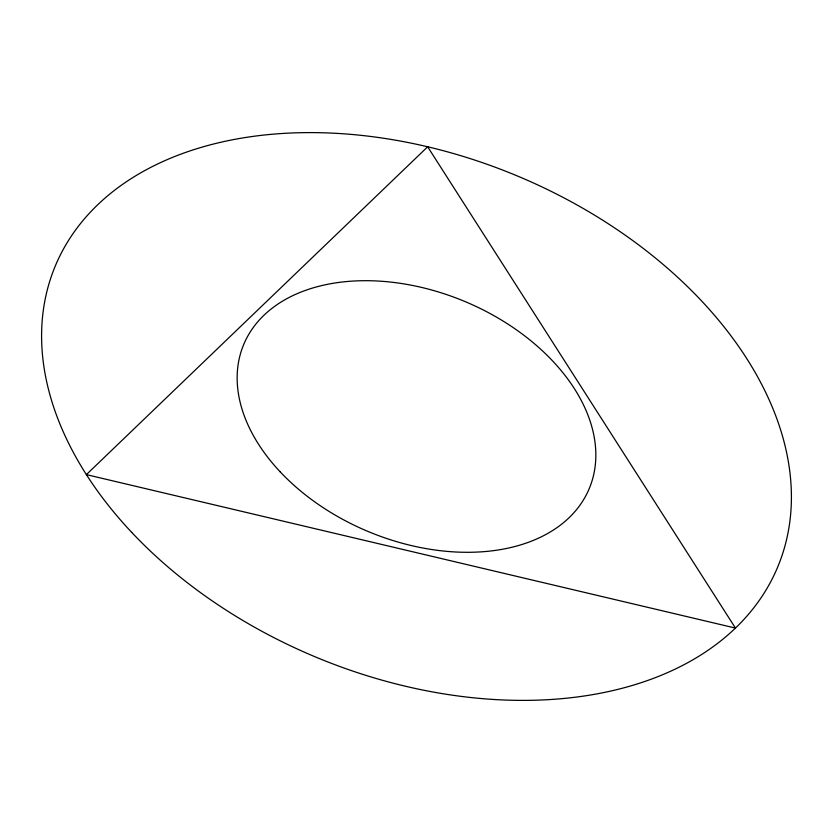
<?xml version="1.0" encoding="UTF-8"?>
<svg xmlns="http://www.w3.org/2000/svg" width="833" height="833" viewBox="0 0 833 833"><rect width="100%" height="100%" fill="white"/><g stroke="black" fill="none" stroke-linecap="round" stroke-linejoin="round"><path stroke-width="1.25" d="M427.662 146.785L86.382 474.623L735.456 628.082L427.662 146.785M280.263 471.926A187.186 124.763 22.6 0 0 585.62 496.156A187.186 124.763 22.6 0 0 383.617 281.419A187.186 124.763 22.6 0 0 280.263 471.926M131.697 532.36A391.312 260.823 22.6 0 0 770.046 583.017A391.312 260.823 22.6 0 0 347.757 134.113A391.312 260.823 22.6 0 0 131.697 532.36"/></g></svg>
